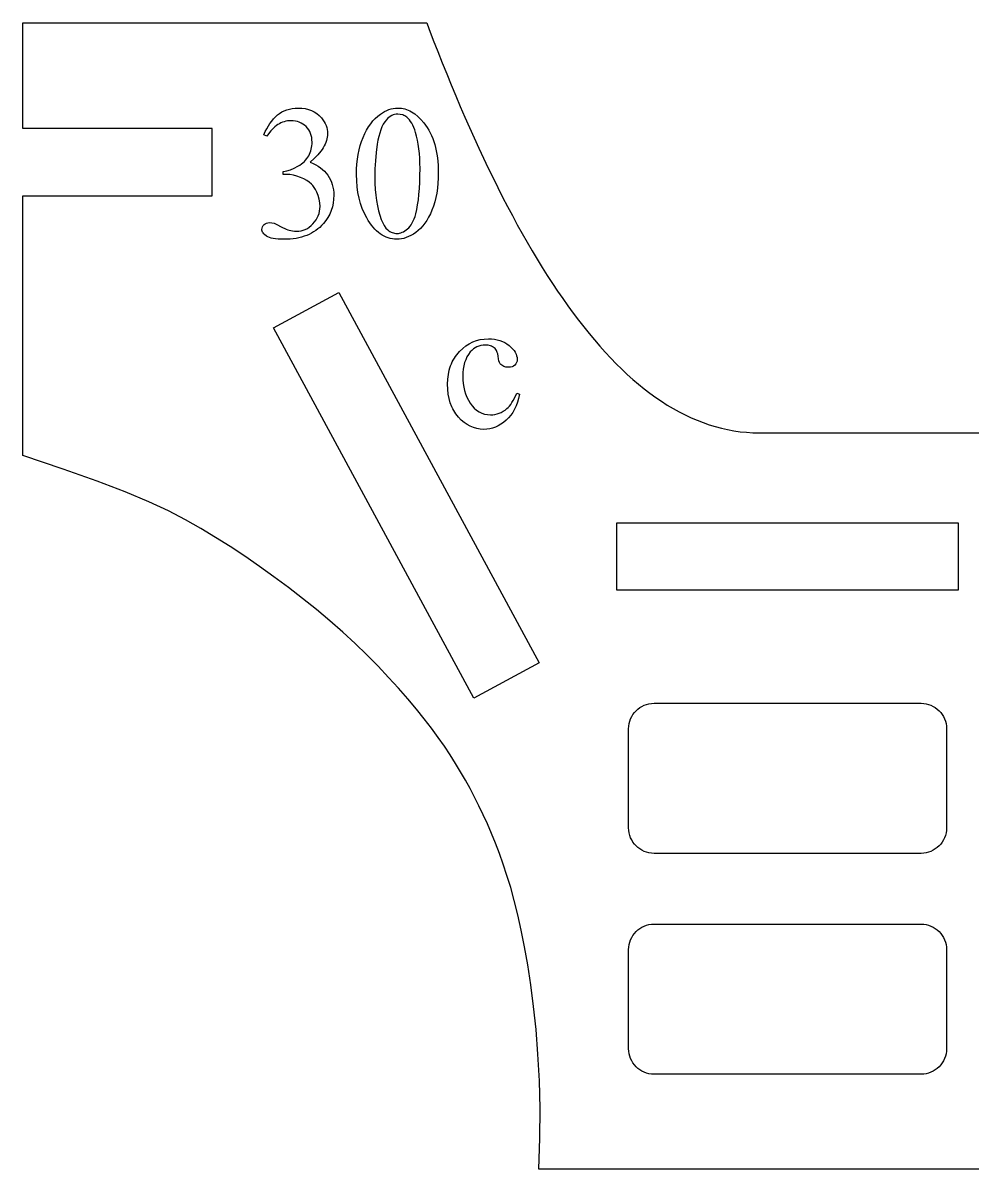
# Model space of a CAD drawing. Extents: x -27 to 581, y 232 to 579.
# Drawn here: x 381 to 424.3, y 379.6 to 431.8 of the extents above; entities that cross this region are included whole.
import ezdxf

# ---------------------------------------------------------------- set-up
doc = ezdxf.new("R2010")
doc.units = 0
doc.header["$MEASUREMENT"] = 0
doc.layers.get('0').update_dxf_attribs({"linetype": 'CONTINUOUS'})

msp = doc.modelspace()

# ---------------------------------------------------------------- linework, layer by layer
at = {"color": 1, "ltscale": 0.120145}
msp.add_line((381.025055, 426.965576), (381.025055, 431.771362), dxfattribs=at)
at = {"color": 1, "ltscale": 0.459972}
msp.add_line((381.025055, 431.771362), (399.42392, 431.771362), dxfattribs=at)
at = {"color": 1, "ltscale": 0.006889}
msp.add_line((399.42392, 431.771362), (399.521484, 431.513672), dxfattribs=at)
at = {"color": 1, "ltscale": 0.014011}
msp.add_line((399.521484, 431.513672), (399.722656, 430.99057), dxfattribs=at)
at = {"color": 1, "ltscale": 0.013899}
msp.add_line((399.722656, 430.99057), (399.924896, 430.472717), dxfattribs=at)
at = {"color": 1, "ltscale": 0.013784}
msp.add_line((399.924896, 430.472717), (400.128296, 429.960266), dxfattribs=at)
at = {"color": 1, "ltscale": 0.013667}
msp.add_line((400.128296, 429.960266), (400.332825, 429.453308), dxfattribs=at)
at = {"color": 1, "ltscale": 0.013547}
msp.add_line((400.332825, 429.453308), (400.538513, 428.951965), dxfattribs=at)
at = {"color": 1, "ltscale": 0.013427}
msp.add_line((400.538513, 428.951965), (400.745361, 428.456299), dxfattribs=at)
at = {"color": 1, "ltscale": 0.013305}
msp.add_line((400.745361, 428.456299), (400.9534, 427.966431), dxfattribs=at)
at = {"color": 1, "ltscale": 0.01318}
msp.add_line((400.9534, 427.966431), (401.162628, 427.482513), dxfattribs=at)
at = {"color": 1, "ltscale": 0.013054}
msp.add_line((401.162628, 427.482513), (401.373047, 427.004608), dxfattribs=at)
at = {"color": 1, "ltscale": 0.215569}
for p, q in [((389.647797, 426.965576), (381.025055, 426.965576)), ((381.025055, 423.893555), (389.647797, 423.893555))]:
    msp.add_line(p, q, dxfattribs=at)
at = {"color": 1, "ltscale": 0.076801}
msp.add_line((389.647797, 423.893555), (389.647797, 426.965576), dxfattribs=at)
at = {"color": 1, "ltscale": 0.012927}
msp.add_line((401.373047, 427.004608), (401.584686, 426.532837), dxfattribs=at)
at = {"color": 1, "ltscale": 0.012798}
msp.add_line((401.584686, 426.532837), (401.797577, 426.067291), dxfattribs=at)
at = {"color": 1, "ltscale": 0.012667}
msp.add_line((401.797577, 426.067291), (402.011688, 425.608093), dxfattribs=at)
at = {"color": 1, "ltscale": 0.012534}
msp.add_line((402.011688, 425.608093), (402.227051, 425.155334), dxfattribs=at)
at = {"color": 1, "ltscale": 0.012399}
msp.add_line((402.227051, 425.155334), (402.443665, 424.709167), dxfattribs=at)
at = {"color": 1, "ltscale": 0.012265}
msp.add_line((402.443665, 424.709167), (402.661591, 424.269623), dxfattribs=at)
at = {"color": 1, "ltscale": 0.012127}
msp.add_line((402.661591, 424.269623), (402.880798, 423.836884), dxfattribs=at)
at = {"color": 1, "ltscale": 0.295751}
msp.add_line((381.025055, 412.063507), (381.025055, 423.893555), dxfattribs=at)
at = {"color": 1, "ltscale": 0.011989}
msp.add_line((402.880798, 423.836884), (403.101288, 423.411011), dxfattribs=at)
at = {"color": 1, "ltscale": 0.01185}
msp.add_line((403.101288, 423.411011), (403.32312, 422.992126), dxfattribs=at)
at = {"color": 1, "ltscale": 0.011709}
msp.add_line((403.32312, 422.992126), (403.546265, 422.580322), dxfattribs=at)
at = {"color": 1, "ltscale": 0.011568}
msp.add_line((403.546265, 422.580322), (403.770752, 422.17572), dxfattribs=at)
at = {"color": 1, "ltscale": 0.011424}
msp.add_line((403.770752, 422.17572), (403.996582, 421.778442), dxfattribs=at)
at = {"color": 1, "ltscale": 0.011282}
msp.add_line((403.996582, 421.778442), (404.223816, 421.38855), dxfattribs=at)
at = {"color": 1, "ltscale": 0.011137}
msp.add_line((404.223816, 421.38855), (404.452393, 421.006195), dxfattribs=at)
at = {"color": 1, "ltscale": 0.010992}
msp.add_line((404.452393, 421.006195), (404.682373, 420.631439), dxfattribs=at)
at = {"color": 1, "ltscale": 0.010846}
msp.add_line((404.682373, 420.631439), (404.913757, 420.264435), dxfattribs=at)
at = {"color": 1, "ltscale": 0.0107}
msp.add_line((404.913757, 420.264435), (405.146545, 419.905273), dxfattribs=at)
at = {"color": 1, "ltscale": 0.010554}
msp.add_line((405.146545, 419.905273), (405.380768, 419.554047), dxfattribs=at)
at = {"color": 1, "ltscale": 0.010408}
msp.add_line((405.380768, 419.554047), (405.616455, 419.210876), dxfattribs=at)
at = {"color": 1, "ltscale": 0.010261}
msp.add_line((405.616455, 419.210876), (405.853546, 418.875854), dxfattribs=at)
at = {"color": 1, "ltscale": 0.010114}
msp.add_line((405.853546, 418.875854), (406.092133, 418.549133), dxfattribs=at)
at = {"color": 1, "ltscale": 0.009969}
msp.add_line((406.092133, 418.549133), (406.332214, 418.230743), dxfattribs=at)
at = {"color": 1, "ltscale": 0.009822}
msp.add_line((406.332214, 418.230743), (406.573761, 417.920868), dxfattribs=at)
at = {"color": 1, "ltscale": 0.009679}
msp.add_line((406.573761, 417.920868), (406.816833, 417.619537), dxfattribs=at)
at = {"color": 1, "ltscale": 0.009534}
msp.add_line((406.816833, 417.619537), (407.061401, 417.326935), dxfattribs=at)
at = {"color": 1, "ltscale": 0.009391}
msp.add_line((407.061401, 417.326935), (407.307495, 417.043121), dxfattribs=at)
at = {"color": 1, "ltscale": 0.00925}
msp.add_line((407.307495, 417.043121), (407.555145, 416.768219), dxfattribs=at)
at = {"color": 1, "ltscale": 0.00911}
msp.add_line((407.555145, 416.768219), (407.804321, 416.502319), dxfattribs=at)
at = {"color": 1, "ltscale": 0.008973}
msp.add_line((407.804321, 416.502319), (408.055084, 416.245544), dxfattribs=at)
at = {"color": 1, "ltscale": 0.008838}
msp.add_line((408.055084, 416.245544), (408.307434, 415.997986), dxfattribs=at)
at = {"color": 1, "ltscale": 0.008704}
msp.add_line((408.307434, 415.997986), (408.56134, 415.759766), dxfattribs=at)
at = {"color": 1, "ltscale": 0.008574}
msp.add_line((408.56134, 415.759766), (408.816864, 415.531006), dxfattribs=at)
at = {"color": 1, "ltscale": 0.008448}
msp.add_line((408.816864, 415.531006), (409.074036, 415.311768), dxfattribs=at)
at = {"color": 1, "ltscale": 0.008324}
msp.add_line((409.074036, 415.311768), (409.332794, 415.102203), dxfattribs=at)
at = {"color": 1, "ltscale": 0.008206}
msp.add_line((409.332794, 415.102203), (409.593201, 414.902374), dxfattribs=at)
at = {"color": 1, "ltscale": 0.008092}
msp.add_line((409.593201, 414.902374), (409.855286, 414.712433), dxfattribs=at)
at = {"color": 1, "ltscale": 0.007982}
msp.add_line((409.855286, 414.712433), (410.119019, 414.532471), dxfattribs=at)
at = {"color": 1, "ltscale": 0.007879}
msp.add_line((410.119019, 414.532471), (410.38443, 414.362549), dxfattribs=at)
at = {"color": 1, "ltscale": 0.00778}
msp.add_line((410.38443, 414.362549), (410.65152, 414.20285), dxfattribs=at)
at = {"color": 1, "ltscale": 0.007688}
msp.add_line((410.65152, 414.20285), (410.920319, 414.053436), dxfattribs=at)
at = {"color": 1, "ltscale": 0.007603}
msp.add_line((410.920319, 414.053436), (411.190826, 413.914429), dxfattribs=at)
at = {"color": 1, "ltscale": 0.007526}
msp.add_line((411.190826, 413.914429), (411.463074, 413.785919), dxfattribs=at)
at = {"color": 1, "ltscale": 0.007457}
msp.add_line((411.463074, 413.785919), (411.737061, 413.66803), dxfattribs=at)
at = {"color": 1, "ltscale": 0.007396}
msp.add_line((411.737061, 413.66803), (412.012817, 413.560852), dxfattribs=at)
at = {"color": 1, "ltscale": 0.007343}
msp.add_line((412.012817, 413.560852), (412.290314, 413.464539), dxfattribs=at)
at = {"color": 1, "ltscale": 0.007301}
msp.add_line((412.290314, 413.464539), (412.56958, 413.37912), dxfattribs=at)
at = {"color": 1, "ltscale": 0.007268}
for p, q in [((412.56958, 413.37912), (412.850647, 413.304749)), ((413.993103, 413.119843), (414.283295, 413.102264))]:
    msp.add_line(p, q, dxfattribs=at)
at = {"color": 1, "ltscale": 0.007247}
msp.add_line((412.850647, 413.304749), (413.133545, 413.241547), dxfattribs=at)
at = {"color": 1, "ltscale": 0.007234}
msp.add_line((413.133545, 413.241547), (413.418213, 413.189575), dxfattribs=at)
at = {"color": 1, "ltscale": 0.007235}
msp.add_line((413.418213, 413.189575), (413.704742, 413.148956), dxfattribs=at)
at = {"color": 1, "ltscale": 0.007246}
msp.add_line((413.704742, 413.148956), (413.993103, 413.119843), dxfattribs=at)
at = {"color": 1, "ltscale": 0.007304}
msp.add_line((414.283295, 413.102264), (414.575378, 413.096405), dxfattribs=at)
at = {"color": 1, "ltscale": 0.270438}
msp.add_line((414.575378, 413.096405), (425.392883, 413.096405), dxfattribs=at)
at = {"color": 1, "ltscale": 0.048485}
msp.add_line((382.86377, 411.446747), (381.025055, 412.063507), dxfattribs=at)
at = {"color": 1, "ltscale": 0.040828}
msp.add_line((384.40213, 410.898529), (382.86377, 411.446747), dxfattribs=at)
at = {"color": 1, "ltscale": 0.034337}
msp.add_line((385.684296, 410.406128), (384.40213, 410.898529), dxfattribs=at)
at = {"color": 1, "ltscale": 0.029016}
msp.add_line((386.754425, 409.956757), (385.684296, 410.406128), dxfattribs=at)
at = {"color": 1, "ltscale": 0.024869}
msp.add_line((387.656616, 409.53775), (386.754425, 409.956757), dxfattribs=at)
at = {"color": 1, "ltscale": 0.021897}
msp.add_line((388.435059, 409.136292), (387.656616, 409.53775), dxfattribs=at)
at = {"color": 1, "ltscale": 0.020088}
msp.add_line((389.133881, 408.739655), (388.435059, 409.136292), dxfattribs=at)
at = {"color": 1, "ltscale": 0.019423}
msp.add_line((389.79718, 408.335144), (389.133881, 408.739655), dxfattribs=at)
at = {"color": 1, "ltscale": 0.019677}
msp.add_line((390.461121, 407.912415), (389.79718, 408.335144), dxfattribs=at)
at = {"color": 1, "ltscale": 0.020028}
msp.add_line((391.129639, 407.470978), (390.461121, 407.912415), dxfattribs=at)
at = {"color": 1, "ltscale": 0.020273}
msp.add_line((391.798676, 407.012756), (391.129639, 407.470978), dxfattribs=at)
at = {"color": 1, "ltscale": 0.020413}
msp.add_line((392.464172, 406.539673), (391.798676, 407.012756), dxfattribs=at)
at = {"color": 1, "ltscale": 0.020448}
msp.add_line((393.122009, 406.053619), (392.464172, 406.539673), dxfattribs=at)
at = {"color": 1, "ltscale": 0.020381}
msp.add_line((393.768188, 405.55658), (393.122009, 406.053619), dxfattribs=at)
at = {"color": 1, "ltscale": 0.020211}
msp.add_line((394.39859, 405.050476), (393.768188, 405.55658), dxfattribs=at)
at = {"color": 1, "ltscale": 0.019942}
msp.add_line((395.009186, 404.537201), (394.39859, 405.050476), dxfattribs=at)
at = {"color": 1, "ltscale": 0.019581}
msp.add_line((395.596375, 404.01889), (395.009186, 404.537201), dxfattribs=at)
at = {"color": 1, "ltscale": 0.019152}
msp.add_line((396.15863, 403.498566), (395.596375, 404.01889), dxfattribs=at)
at = {"color": 1, "ltscale": 0.018661}
msp.add_line((396.694916, 402.97937), (396.15863, 403.498566), dxfattribs=at)
at = {"color": 1, "ltscale": 0.018104}
msp.add_line((397.204163, 402.464508), (396.694916, 402.97937), dxfattribs=at)
at = {"color": 1, "ltscale": 0.017482}
msp.add_line((397.685394, 401.957153), (397.204163, 402.464508), dxfattribs=at)
at = {"color": 1, "ltscale": 0.01679}
msp.add_line((398.137512, 401.46051), (397.685394, 401.957153), dxfattribs=at)
at = {"color": 1, "ltscale": 0.01603}
msp.add_line((398.55954, 400.977753), (398.137512, 401.46051), dxfattribs=at)
at = {"color": 1, "ltscale": 0.015199}
msp.add_line((398.950378, 400.512054), (398.55954, 400.977753), dxfattribs=at)
at = {"color": 1, "ltscale": 0.014327}
msp.add_line((399.309723, 400.065643), (398.950378, 400.512054), dxfattribs=at)
at = {"color": 1, "ltscale": 0.013534}
msp.add_line((399.639954, 399.636658), (399.309723, 400.065643), dxfattribs=at)
at = {"color": 1, "ltscale": 0.012851}
msp.add_line((399.944214, 399.222351), (399.639954, 399.636658), dxfattribs=at)
at = {"color": 1, "ltscale": 0.012277}
msp.add_line((400.225555, 398.819855), (399.944214, 399.222351), dxfattribs=at)
at = {"color": 1, "ltscale": 0.011811}
msp.add_line((400.487091, 398.426422), (400.225555, 398.819855), dxfattribs=at)
at = {"color": 1, "ltscale": 0.011454}
msp.add_line((400.731934, 398.039185), (400.487091, 398.426422), dxfattribs=at)
at = {"color": 1, "ltscale": 0.011202}
msp.add_line((400.963165, 397.655396), (400.731934, 398.039185), dxfattribs=at)
at = {"color": 1, "ltscale": 0.011056}
msp.add_line((401.183929, 397.272217), (400.963165, 397.655396), dxfattribs=at)
at = {"color": 1, "ltscale": 0.011005}
msp.add_line((401.396851, 396.886932), (401.183929, 397.272217), dxfattribs=at)
at = {"color": 1, "ltscale": 0.011024}
msp.add_line((401.602997, 396.497131), (401.396851, 396.886932), dxfattribs=at)
at = {"color": 1, "ltscale": 0.011105}
msp.add_line((401.802948, 396.100464), (401.602997, 396.497131), dxfattribs=at)
at = {"color": 1, "ltscale": 0.011252}
msp.add_line((401.997345, 395.69455), (401.802948, 396.100464), dxfattribs=at)
at = {"color": 1, "ltscale": 0.01146}
msp.add_line((402.186768, 395.27713), (401.997345, 395.69455), dxfattribs=at)
at = {"color": 1, "ltscale": 0.011734}
msp.add_line((402.371826, 394.845795), (402.186768, 395.27713), dxfattribs=at)
at = {"color": 1, "ltscale": 0.012072}
msp.add_line((402.553131, 394.398224), (402.371826, 394.845795), dxfattribs=at)
at = {"color": 1, "ltscale": 0.012476}
msp.add_line((402.731323, 393.932098), (402.553131, 394.398224), dxfattribs=at)
at = {"color": 1, "ltscale": 0.012961}
msp.add_line((402.906799, 393.444275), (402.731323, 393.932098), dxfattribs=at)
at = {"color": 1, "ltscale": 0.013596}
msp.add_line((403.079315, 392.928528), (402.906799, 393.444275), dxfattribs=at)
at = {"color": 1, "ltscale": 0.0144}
msp.add_line((403.248383, 392.377899), (403.079315, 392.928528), dxfattribs=at)
at = {"color": 1, "ltscale": 0.015378}
msp.add_line((403.413605, 391.78537), (403.248383, 392.377899), dxfattribs=at)
at = {"color": 1, "ltscale": 0.016532}
msp.add_line((403.574493, 391.143951), (403.413605, 391.78537), dxfattribs=at)
at = {"color": 1, "ltscale": 0.017864}
msp.add_line((403.730621, 390.446655), (403.574493, 391.143951), dxfattribs=at)
at = {"color": 1, "ltscale": 0.019376}
msp.add_line((403.881531, 389.686462), (403.730621, 390.446655), dxfattribs=at)
at = {"color": 1, "ltscale": 0.021066}
msp.add_line((404.026794, 388.856445), (403.881531, 389.686462), dxfattribs=at)
at = {"color": 1, "ltscale": 0.022901}
msp.add_line((404.165161, 387.950897), (404.026794, 388.856445), dxfattribs=at)
at = {"color": 1, "ltscale": 0.024737}
msp.add_line((404.292267, 386.969635), (404.165161, 387.950897), dxfattribs=at)
at = {"color": 1, "ltscale": 0.02654}
msp.add_line((404.402985, 385.913818), (404.292267, 386.969635), dxfattribs=at)
at = {"color": 1, "ltscale": 0.02832}
msp.add_line((404.492157, 384.784515), (404.402985, 385.913818), dxfattribs=at)
at = {"color": 1, "ltscale": 0.030081}
msp.add_line((404.554657, 383.582916), (404.492157, 384.784515), dxfattribs=at)
at = {"color": 1, "ltscale": 0.031828}
msp.add_line((404.585327, 382.31015), (404.554657, 383.582916), dxfattribs=at)
at = {"color": 1, "ltscale": 0.03357}
msp.add_line((404.57901, 380.967346), (404.585327, 382.31015), dxfattribs=at)
at = {"color": 1, "ltscale": 0.035314}
msp.add_line((404.53064, 379.555634), (404.57901, 380.967346), dxfattribs=at)
at = {"color": 1}
msp.add_line((427.195374, 379.555634), (404.53064, 379.555634), dxfattribs=at)
at = {"color": 18}
for points in [[(392.003296, 426.678589), (392.066925, 426.819916), (392.134583, 426.952972), (392.206299, 427.077698), (392.282043, 427.194153), (392.361877, 427.302307), (392.44574, 427.402161), (392.53363, 427.493744), (392.62561, 427.576996), (392.722473, 427.651154), (392.825104, 427.715454), (392.933533, 427.769836), (393.047729, 427.814331), (393.167694, 427.848938), (393.293427, 427.873688), (393.424957, 427.888519), (393.562225, 427.893463), (393.730286, 427.886414), (393.888245, 427.865326), (394.036133, 427.830139), (394.17392, 427.780884), (394.301605, 427.71756), (394.41922, 427.640167), (394.526733, 427.548706), (394.624176, 427.443176), (394.68988, 427.358551), (394.746826, 427.272491), (394.795013, 427.184937), (394.834442, 427.095947), (394.865112, 427.005463), (394.887024, 426.913544), (394.900146, 426.82016), (394.904541, 426.725311), (394.901459, 426.646576), (394.892181, 426.567474), (394.87677, 426.488068), (394.855164, 426.408325), (394.827393, 426.328247), (394.793427, 426.247833), (394.753296, 426.167084), (394.707001, 426.086029), (394.654541, 426.004608), (394.595917, 425.922882), (394.460114, 425.758423), (394.299622, 425.592621), (394.114441, 425.425476), (394.243134, 425.370667), (394.363739, 425.310272), (394.476227, 425.244293), (394.580627, 425.17276), (394.676941, 425.095612), (394.765167, 425.012939), (394.845276, 424.924652), (394.917267, 424.830811), (394.980988, 424.732025), (395.036224, 424.629028), (395.082947, 424.521759), (395.121185, 424.410278), (395.150909, 424.294525), (395.17215, 424.17453), (395.184875, 424.050262), (395.189148, 423.921783), (395.181702, 423.737976), (395.159393, 423.560455), (395.122223, 423.38913), (395.07019, 423.22406), (395.003296, 423.065247), (394.921539, 422.912659), (394.82489, 422.766296), (394.713379, 422.62619), (394.633698, 422.539795), (394.549652, 422.458954), (394.461243, 422.383667), (394.36853, 422.313995), (394.271423, 422.249878), (394.170013, 422.191345), (394.064209, 422.138367), (393.954102, 422.090973), (393.83963, 422.049164), (393.720795, 422.012939), (393.597626, 421.982269), (393.470123, 421.957184), (393.338257, 421.937653), (393.202026, 421.923706), (393.061462, 421.915344), (392.916565, 421.912567), (392.776886, 421.914825), (392.648834, 421.9216), (392.532379, 421.932892), (392.427551, 421.948669), (392.33432, 421.968994), (392.252716, 421.993805), (392.182739, 422.023132), (392.124359, 422.057007), (392.032379, 422.130524), (391.996216, 422.168304), (391.966675, 422.206726), (391.943665, 422.245819), (391.927246, 422.285583), (391.917389, 422.325989), (391.914093, 422.367096), (391.920319, 422.426819), (391.939056, 422.482849), (391.970245, 422.535126), (392.013916, 422.58371), (392.066345, 422.624603), (392.12384, 422.653809), (392.18634, 422.671326), (392.253906, 422.677185), (392.361176, 422.668671), (392.470551, 422.643188), (392.58844, 422.593811), (392.797638, 422.488159), (393.013214, 422.381409), (393.091522, 422.348358), (393.150208, 422.328857), (393.230103, 422.308411), (393.312683, 422.293823), (393.397888, 422.285034), (393.485779, 422.282135), (393.592346, 422.287384), (393.695374, 422.303101), (393.794891, 422.329315), (393.8909, 422.366028), (393.983398, 422.413208), (394.072357, 422.470886), (394.157806, 422.539063), (394.239746, 422.617706), (394.314911, 422.703522), (394.380066, 422.793182), (394.435181, 422.886719), (394.480286, 422.98407), (394.51535, 423.085297), (394.540436, 423.190369), (394.55545, 423.299286), (394.560455, 423.412048), (394.551178, 423.578766), (394.523285, 423.743378), (394.476837, 423.905853), (394.411804, 424.066193), (394.355255, 424.177979), (394.296051, 424.275391), (394.234192, 424.35849), (394.169678, 424.427246), (394.069855, 424.510223), (393.953033, 424.589203), (393.819214, 424.664215), (393.668427, 424.735229), (393.508331, 424.795624), (393.346649, 424.838776), (393.18338, 424.864655), (393.018524, 424.873291), (392.882599, 424.873291), (392.882599, 425.000702), (392.966522, 425.013794), (393.050507, 425.031769), (393.218689, 425.082489), (393.387146, 425.152832), (393.555878, 425.242828), (393.63739, 425.294006), (393.713165, 425.347717), (393.783142, 425.403931), (393.847382, 425.462646), (393.905823, 425.523926), (393.958466, 425.587708), (394.005371, 425.653992), (394.046478, 425.722839), (394.082336, 425.793793), (394.113373, 425.866455), (394.139679, 425.940857), (394.161163, 426.016998), (394.177887, 426.094849), (394.18985, 426.174438), (394.197021, 426.255737), (394.199402, 426.338776), (394.195129, 426.445526), (394.182281, 426.547028), (394.160889, 426.643311), (394.13092, 426.734344), (394.092377, 426.820129), (394.045288, 426.900665), (393.989624, 426.975952), (393.925415, 427.046021), (393.854828, 427.109253), (393.78006, 427.164032), (393.701111, 427.210388), (393.617981, 427.248322), (393.53067, 427.277832), (393.439178, 427.298889), (393.343506, 427.311554), (393.243652, 427.315765), (393.162201, 427.312988), (393.082428, 427.304749), (393.004364, 427.290955), (392.927979, 427.271698), (392.853302, 427.246887), (392.780304, 427.216583), (392.709015, 427.180786), (392.639404, 427.139465), (392.571503, 427.092651), (392.50528, 427.040314), (392.440735, 426.982483), (392.377899, 426.919128), (392.316742, 426.85025), (392.257294, 426.775879), (392.143463, 426.610626)], [(396.225586, 424.860535), (396.230255, 425.102631), (396.244171, 425.336151), (396.267426, 425.561127), (396.299927, 425.777527), (396.341736, 425.985382), (396.392853, 426.184662), (396.453247, 426.375366), (396.522949, 426.557526), (396.600342, 426.729736), (396.683838, 426.890564), (396.773438, 427.04007), (396.869141, 427.178223), (396.970947, 427.305023), (397.078857, 427.420502), (397.192902, 427.524597), (397.313019, 427.61734), (397.408997, 427.682068), (397.505768, 427.738159), (397.603333, 427.785614), (397.701691, 427.824432), (397.800873, 427.854614), (397.900818, 427.87619), (398.001556, 427.88913), (398.103119, 427.893463), (398.185425, 427.890808), (398.266663, 427.882904), (398.346832, 427.86972), (398.425964, 427.851257), (398.503998, 427.827484), (398.580994, 427.798462), (398.656921, 427.764191), (398.731781, 427.724609), (398.805603, 427.679749), (398.878326, 427.629639), (399.02063, 427.51355), (399.158691, 427.376343), (399.292511, 427.218048), (399.372223, 427.111145), (399.446808, 426.999573), (399.516266, 426.883331), (399.580566, 426.762482), (399.639709, 426.636963), (399.693726, 426.506805), (399.742584, 426.372009), (399.786316, 426.232574), (399.82489, 426.08847), (399.858307, 425.939728), (399.886597, 425.786346), (399.90976, 425.628326), (399.927765, 425.465637), (399.940613, 425.298309), (399.948334, 425.126343), (399.950897, 424.949738), (399.946381, 424.703827), (399.932861, 424.467346), (399.910278, 424.240295), (399.878693, 424.022644), (399.838074, 423.814453), (399.788422, 423.615662), (399.729767, 423.4263), (399.662048, 423.246368), (399.587372, 423.077148), (399.50769, 422.919952), (399.423035, 422.77478), (399.333374, 422.641602), (399.23877, 422.520447), (399.139191, 422.411285), (399.034607, 422.314148), (398.925079, 422.229034), (398.813538, 422.154846), (398.702972, 422.090576), (398.593445, 422.036194), (398.484894, 421.991699), (398.37735, 421.957062), (398.270782, 421.932343), (398.165222, 421.917511), (398.060638, 421.912567), (397.95871, 421.916382), (397.858948, 421.927765), (397.761322, 421.946777), (397.665863, 421.973358), (397.572571, 422.007568), (397.481415, 422.049377), (397.392426, 422.098755), (397.305603, 422.155762), (397.220917, 422.220337), (397.138397, 422.292542), (397.058044, 422.372345), (396.979858, 422.459747), (396.903809, 422.554749), (396.829926, 422.657318), (396.758179, 422.767517), (396.688599, 422.885315), (396.580078, 423.09552), (396.486053, 423.316193), (396.406464, 423.547363), (396.341339, 423.789032), (396.29071, 424.041168), (396.254547, 424.303802), (396.232819, 424.576935)], [(397.058167, 424.754333), (397.062744, 424.463837), (397.076477, 424.186981), (397.099396, 423.923828), (397.131439, 423.674347), (397.172668, 423.438507), (397.223022, 423.21637), (397.282562, 423.007904), (397.351257, 422.81311), (397.415497, 422.664764), (397.487183, 422.536194), (397.566315, 422.427429), (397.652863, 422.338409), (397.698914, 422.301331), (397.746826, 422.269196), (397.7966, 422.242004), (397.848267, 422.219727), (397.901733, 422.202423), (397.957092, 422.190063), (398.014313, 422.182648), (398.073395, 422.180176), (398.130981, 422.183411), (398.189148, 422.193054), (398.247803, 422.209167), (398.307007, 422.231689), (398.36676, 422.260651), (398.427002, 422.296051), (398.487823, 422.337921), (398.549133, 422.3862), (398.608887, 422.442047), (398.664886, 422.506592), (398.717194, 422.579834), (398.765778, 422.661774), (398.810638, 422.752411), (398.851807, 422.851715), (398.889221, 422.959747), (398.922943, 423.076477), (398.96875, 423.268463), (399.008423, 423.479218), (399.042023, 423.708649), (399.069489, 423.956818), (399.090851, 424.223694), (399.10614, 424.509308), (399.115295, 424.813599), (399.118347, 425.136627), (399.115143, 425.377899), (399.105591, 425.608948), (399.089661, 425.829773), (399.067383, 426.040344), (399.038696, 426.240723), (399.003662, 426.430878), (398.96225, 426.610809), (398.914459, 426.780548), (398.874817, 426.898224), (398.832397, 427.006989), (398.787201, 427.106873), (398.739227, 427.197876), (398.688446, 427.279968), (398.634888, 427.35318), (398.578552, 427.417511), (398.519409, 427.472931), (398.474731, 427.505768), (398.427795, 427.534241), (398.378632, 427.55835), (398.327179, 427.578064), (398.21756, 427.60434), (398.098877, 427.613098), (398.027649, 427.609039), (397.958435, 427.596893), (397.891205, 427.57666), (397.825958, 427.548309), (397.762695, 427.511871), (397.701447, 427.467346), (397.642181, 427.414703), (397.5849, 427.353973), (397.511475, 427.259552), (397.444183, 427.152466), (397.382996, 427.032806), (397.327911, 426.900543), (397.278931, 426.755646), (397.236053, 426.598145), (397.19928, 426.42804), (397.16861, 426.2453), (397.1203, 425.868591), (397.085785, 425.494507), (397.065063, 425.123108)], [(403.653687, 414.851257), (403.60968, 414.664581), (403.556274, 414.488983), (403.493408, 414.324493), (403.421143, 414.171082), (403.339417, 414.028748), (403.248291, 413.897491), (403.147736, 413.777313), (403.037781, 413.668243), (402.921539, 413.571167), (402.802277, 413.487061), (402.679962, 413.415863), (402.554565, 413.357605), (402.426147, 413.312317), (402.294678, 413.279968), (402.160126, 413.260559), (402.022552, 413.254089), (401.859528, 413.262787), (401.701843, 413.288849), (401.549438, 413.332336), (401.402374, 413.393188), (401.26059, 413.471436), (401.124146, 413.567078), (400.992981, 413.680115), (400.867157, 413.810547), (400.807465, 413.881622), (400.751648, 413.95575), (400.699677, 414.032959), (400.651581, 414.11319), (400.6073, 414.196503), (400.566895, 414.282837), (400.497589, 414.464691), (400.443695, 414.658783), (400.405212, 414.865051), (400.382111, 415.083557), (400.37439, 415.31427), (400.382935, 415.538269), (400.408508, 415.751526), (400.451172, 415.95401), (400.478882, 416.051239), (400.510864, 416.145752), (400.547119, 416.23761), (400.587616, 416.326752), (400.632385, 416.413208), (400.681427, 416.497009), (400.734741, 416.578094), (400.792328, 416.656494), (400.854156, 416.732208), (400.920258, 416.805237), (401.06012, 416.939636), (401.206848, 417.056122), (401.360382, 417.154663), (401.520782, 417.235321), (401.687988, 417.298035), (401.862061, 417.342834), (402.042969, 417.36972), (402.230682, 417.378693), (402.37085, 417.373932), (402.504669, 417.359711), (402.632111, 417.335968), (402.753174, 417.302765), (402.867859, 417.26004), (402.976166, 417.207855), (403.078125, 417.146149), (403.173706, 417.074951), (403.260315, 416.998657), (403.335388, 416.921661), (403.398895, 416.843903), (403.450867, 416.765411), (403.491272, 416.686188), (403.520142, 416.606262), (403.537476, 416.525574), (403.543243, 416.444183), (403.536743, 416.36731), (403.517242, 416.298157), (403.484711, 416.236694), (403.439178, 416.182922), (403.381958, 416.139252), (403.314392, 416.108063), (403.236481, 416.089355), (403.148224, 416.083099), (403.087463, 416.085632), (403.030609, 416.093201), (402.97757, 416.105804), (402.928375, 416.123474), (402.883057, 416.146149), (402.841583, 416.173889), (402.803925, 416.206696), (402.770142, 416.244537), (402.737091, 416.299225), (402.710144, 416.374084), (402.689301, 416.469116), (402.674591, 416.584351), (402.65506, 416.702209), (402.639435, 416.755585), (402.619904, 416.805237), (402.596436, 416.851166), (402.569061, 416.893372), (402.53775, 416.931885), (402.502533, 416.966644), (402.463593, 416.996521), (402.421051, 417.0224), (402.374908, 417.044312), (402.325195, 417.062225), (402.215027, 417.086121), (402.090515, 417.094086), (401.986908, 417.089172), (401.888489, 417.074432), (401.795227, 417.049866), (401.707153, 417.015503), (401.624237, 416.971283), (401.546539, 416.917267), (401.473969, 416.853424), (401.406616, 416.779755), (401.325989, 416.671478), (401.256073, 416.554871), (401.19696, 416.429901), (401.14856, 416.29657), (401.110931, 416.154846), (401.084045, 416.004791), (401.067932, 415.846375), (401.062531, 415.679565), (401.067902, 415.507965), (401.083923, 415.341461), (401.110626, 415.180084), (401.148041, 415.023804), (401.196106, 414.87265), (401.254883, 414.726593), (401.324341, 414.585663), (401.40448, 414.449829), (401.493713, 414.32489), (401.590454, 414.216614), (401.694702, 414.124969), (401.806427, 414.050018), (401.92569, 413.991699), (402.052399, 413.950043), (402.186646, 413.925079), (402.3284, 413.916748), (402.431122, 413.921173), (402.531219, 413.934509), (402.628662, 413.956757), (402.723419, 413.987885), (402.815552, 414.027893), (402.905029, 414.076813), (402.991852, 414.134644), (403.075989, 414.201324), (403.134216, 414.255157), (403.192017, 414.318939), (403.24942, 414.3927), (403.306427, 414.476379), (403.363068, 414.570038), (403.419281, 414.673645), (403.530518, 414.910706)]]:
    msp.add_lwpolyline(points, close=True, dxfattribs=at)
at = {"color": 5}
for points in [[(404.543976, 402.622345), (401.566101, 401.011292), (392.434692, 417.881226), (395.415741, 419.490997)], [(408.088226, 405.928406), (408.088226, 409.000397), (423.638397, 409.000397), (423.638397, 405.928406)], [(421.945313, 393.939331), (409.780701, 393.939331), (409.662323, 393.945343), (409.547272, 393.963013), (409.436157, 393.99173), (409.329559, 394.030914), (409.228088, 394.079956), (409.132324, 394.138245), (409.042877, 394.205231), (408.960297, 394.280304), (408.885223, 394.362885), (408.818237, 394.452332), (408.759918, 394.548096), (408.710876, 394.649567), (408.671722, 394.756165), (408.643005, 394.867279), (408.625336, 394.98233), (408.619324, 395.100708), (408.619324, 399.615204), (408.625336, 399.733582), (408.643005, 399.848633), (408.671722, 399.959747), (408.710876, 400.066345), (408.759918, 400.167816), (408.818237, 400.26358), (408.885223, 400.353058), (408.960297, 400.435608), (409.042877, 400.510681), (409.132324, 400.577667), (409.228088, 400.635986), (409.329559, 400.685028), (409.436157, 400.724182), (409.547272, 400.752899), (409.662323, 400.770569), (409.780701, 400.776611), (421.945313, 400.776611), (422.06369, 400.770569), (422.178741, 400.752899), (422.289856, 400.724182), (422.396423, 400.685028), (422.497925, 400.635986), (422.593689, 400.577667), (422.683136, 400.510681), (422.765686, 400.435608), (422.840759, 400.353058), (422.907776, 400.26358), (422.966064, 400.167816), (423.015106, 400.066345), (423.054291, 399.959747), (423.083008, 399.848633), (423.100677, 399.733582), (423.106689, 399.615204), (423.106689, 395.100708), (423.100677, 394.98233), (423.083008, 394.867279), (423.054291, 394.756165), (423.015106, 394.649567), (422.966064, 394.548096), (422.907776, 394.452332), (422.840759, 394.362885), (422.765686, 394.280304), (422.683136, 394.205231), (422.593689, 394.138245), (422.497925, 394.079956), (422.396423, 394.030914), (422.289856, 393.99173), (422.178741, 393.963013), (422.06369, 393.945343)], [(421.945313, 383.877411), (409.780701, 383.877411), (409.662323, 383.883423), (409.547272, 383.901093), (409.436157, 383.92981), (409.329559, 383.968994), (409.228088, 384.018036), (409.132324, 384.076355), (409.042877, 384.143341), (408.960297, 384.218414), (408.885223, 384.300964), (408.818237, 384.390411), (408.759918, 384.486176), (408.710876, 384.587677), (408.671722, 384.694244), (408.643005, 384.805359), (408.625336, 384.92041), (408.619324, 385.038788), (408.619324, 389.553284), (408.625336, 389.671692), (408.643005, 389.786713), (408.671722, 389.897827), (408.710876, 390.004425), (408.759918, 390.105896), (408.818237, 390.20166), (408.885223, 390.291138), (408.960297, 390.373688), (409.042877, 390.448761), (409.132324, 390.515747), (409.228088, 390.574066), (409.329559, 390.623108), (409.436157, 390.662292), (409.547272, 390.69101), (409.662323, 390.708649), (409.780701, 390.714691), (421.945313, 390.714691), (422.06369, 390.708649), (422.178741, 390.69101), (422.289856, 390.662292), (422.396423, 390.623108), (422.497925, 390.574066), (422.593689, 390.515747), (422.683136, 390.448761), (422.765686, 390.373688), (422.840759, 390.291138), (422.907776, 390.20166), (422.966064, 390.105896), (423.015106, 390.004425), (423.054291, 389.897827), (423.083008, 389.786713), (423.100677, 389.671692), (423.106689, 389.553284), (423.106689, 385.038788), (423.100677, 384.92041), (423.083008, 384.805359), (423.054291, 384.694244), (423.015106, 384.587677), (422.966064, 384.486176), (422.907776, 384.390411), (422.840759, 384.300964), (422.765686, 384.218414), (422.683136, 384.143341), (422.593689, 384.076355), (422.497925, 384.018036), (422.396423, 383.968994), (422.289856, 383.92981), (422.178741, 383.901093), (422.06369, 383.883423)]]:
    msp.add_lwpolyline(points, close=True, dxfattribs=at)

doc.saveas('drawing.dxf')
